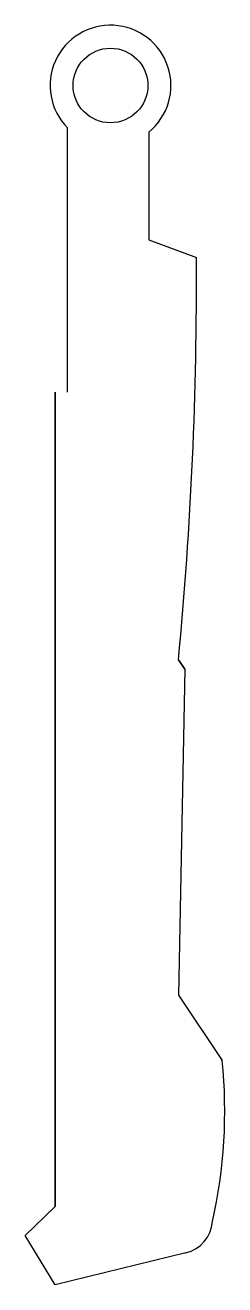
# Model space of a CAD drawing. Header units: millimetres. Extents: x -20 to 26, y -361 to -73.
import ezdxf

# ---------------------------------------------------------------- set-up
doc = ezdxf.new("R2010")
doc.units = ezdxf.units.MM
doc.layers.get('0').update_dxf_attribs({"linetype": 'CONTINUOUS'})

msp = doc.modelspace()

# ---------------------------------------------------------------- linework, layer by layer
for p, q in [((-10.34, -157.06), (-10.34, -96.61)), ((8.22, -97.59), (8.22, -122.24)), ((8.22, -122.24), (19.12, -126.28)), ((-13.16, -157.06), (-13.16, -343.38)), ((-13.16, -343.38), (-13.16, -157.06)), ((16.48, -220.48), (15, -218.33)), ((15, -218.33), (16.48, -220.48)), ((16.48, -220.48), (15, -295)), ((15, -295), (25, -310)), ((-20, -350), (-13.16, -343.38)), ((-13.16, -361.31), (-20, -350)), ((16.68, -354.01), (-13.16, -361.31))]:
    msp.add_line(p, q)
msp.add_circle((-0.52, -86.91), 8.54)
for centre, radius, start, end in [((-0.52, -86.91), 13.8, -50.7153, 224.6502), ((-897.98, -131.35), 917.11, -5.44222, 0.31729), ((-897.98, -131.35), 917.11, -5.44222, 0.31729), ((-90.1, -321.58), 115.68, -12.6226, 5.7465), ((-90.1, -321.58), 115.68, -12.6226, 5.7465), ((14.77, -346.2), 8.04, 283.7354, 355.2926), ((14.77, -346.2), 8.04, 283.7354, 355.2926)]:
    msp.add_arc(centre, radius, start, end)

doc.saveas('drawing.dxf')
